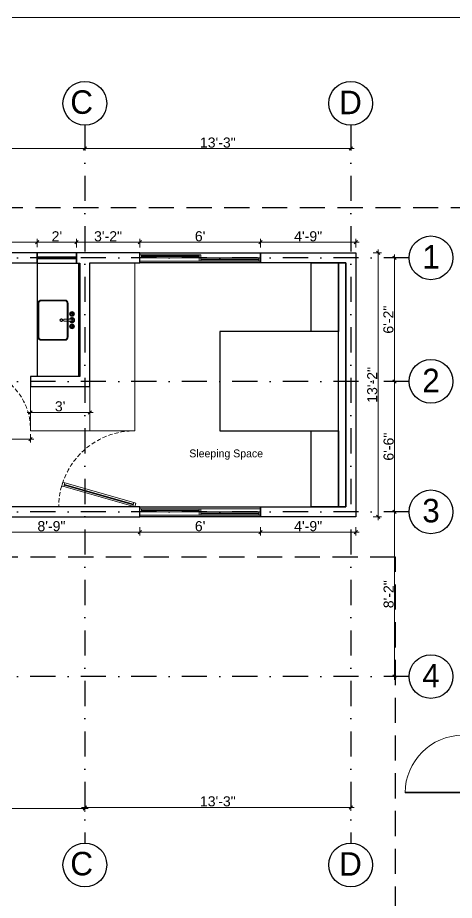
# Model space of a CAD drawing. Header units: metres. Extents: x 113 to 8702, y -1158 to 1243.
# Drawn here: x 498 to 758, y 282 to 808 of the extents above; entities that cross this region are included whole.
import ezdxf

# ---------------------------------------------------------------- set-up
doc = ezdxf.new("R2010")
doc.units = ezdxf.units.M
doc.header["$MEASUREMENT"] = 0
doc.linetypes.add('DASHDOT', pattern=[1, 0.5, -0.25, 0, -0.25])
doc.linetypes.add('HIDDEN', pattern=[0.375, 0.25, -0.125])
for name, color, linetype in [('DOOR', 7, 'Continuous'), ('PINK', 6, 'Continuous'), ('YELLOW', 2, 'Continuous')]:
    doc.layers.add(name, color=color, linetype=linetype)
for name, color, linetype, lineweight, transparency in [('dotted upper lines', 143, 'HIDDEN', 0, 0.4), ('elevation 2', 140, 'Continuous', 5, 0.4), ('wall hatch', 251, 'Continuous', 5, 0.1)]:
    doc.layers.add(name, color=color, linetype=linetype, lineweight=lineweight, transparency=transparency)
for name, color, linetype, lineweight in [('elevation', 5, 'Continuous', 0), ('Fixtures', 113, 'Continuous', 0), ('Frame', 22, 'Continuous', 20), ('Shutter', 26, 'Continuous', 13), ('wood cut', 6, 'Continuous', 18)]:
    doc.layers.add(name, color=color, linetype=linetype, lineweight=lineweight)
doc.styles.add('creative 1', font='arial.ttf')
doc.styles.add('DIM', font='', dxfattribs={"height": 100})
doc.styles.get('DIM').set_extended_font_data('VNI-Helve-Condense')
doc.dimstyles.new('Scale one by eight inches to a feet', dxfattribs={"dimscale": 0, "dimtxt": 6, "dimasz": 2, "dimexe": 2, "dimexo": 2, "dimgap": 0.5, "dimtad": 1, "dimdec": 0, "dimrnd": 0.5, "dimzin": 0, "dimdsep": 46, "dimlunit": 4, "dimtxsty": 'creative 1', "dimblk": 'OBLIQUE', "dimcen": 2, "dimdle": 2, "dimclrd": 2, "dimclre": 2, "dimclrt": 2, "dimadec": 0, "dimazin": 0, "dimtfac": 0.75, "dimtdec": 0, "dimtix": 1, "dimtmove": 2, "dimatfit": 3, "dimfxl": 2, "dimfxlon": 1, "dimtolj": 1, "dimtzin": 0, "dimlwd": 5, "dimlwe": 5, "dimarcsym": 0})

# ---------------------------------------------------------------- blocks, each defined once
blk = doc.blocks.new('sliding door')
at = {"layer": 'elevation'}
blk.add_lwpolyline([(102966.829, 781.602), (102966.829, 781.647), (102966.004, 781.647), (102966.004, 781.602)], close=True, dxfattribs=at)
at = {"layer": 'wall hatch'}
for p, q in [((102966.829, 781.628), (102966.004, 781.628)), ((102966.829, 781.62), (102966.004, 781.62))]:
    blk.add_line(p, q, dxfattribs=at)
at = {"layer": 'wood cut'}
for points in [[(102965.979, 781.602), (102966.004, 781.602), (102966.004, 781.647), (102965.979, 781.647)], [(102966.829, 781.602), (102966.854, 781.602), (102966.854, 781.647), (102966.829, 781.647)]]:
    blk.add_lwpolyline(points, close=True, dxfattribs=at)
blk = doc.blocks.new('3FT3door')
at = {"layer": 'Frame'}
for p, q in [((0, 1.39), (0, -1.39)), ((0.44, 1.39), (0, 1.39)), ((2.3, 1.83), (0.44, 1.83)), ((0.44, 1.83), (0.44, 1.39)), ((2.3, 0.44), (2.3, 1.83)), ((2.74, 0.44), (2.3, 0.44)), ((2.74, -0.91), (2.74, 0.44)), ((36.26, 0.44), (36.7, 0.44)), ((36.26, -0.91), (36.26, 0.44)), ((36.7, 0.44), (36.7, 1.83)), ((36.7, 1.83), (38.56, 1.83)), ((38.56, 1.83), (38.56, 1.39)), ((38.56, 1.39), (39, 1.39)), ((39, 1.39), (39, -1.39)), ((0, -1.39), (0.44, -1.39)), ((0.44, -1.39), (0.44, -1.83)), ((0.44, -1.83), (2.3, -1.83)), ((2.3, -1.83), (2.74, -0.91)), ((36.7, -1.83), (36.26, -0.91)), ((38.56, -1.83), (36.7, -1.83)), ((38.56, -1.39), (38.56, -1.83)), ((39, -1.39), (38.56, -1.39))]:
    blk.add_line(p, q, dxfattribs=at)
at = {"layer": 'Shutter'}
for p, q in [((36.26, 0.44), (36.26, 34.83)), ((36.7, 0.44), (36.7, 34.83))]:
    blk.add_line(p, q, dxfattribs=at)
blk.add_arc((36.99, 0.14), 34.69, 90.4893, 179.5107, dxfattribs=at)
blk = doc.blocks.new('Faucet - Bathroom top')
for p, q in [((-4.107, 0.125), (-4.375, 0.125)), ((-3.75, 0.4788), (-3.75, 0.75)), ((-3.5, 0.482), (-3.5, 0.75)), ((-3.1461, 0.125), (-2.875, 0.125)), ((3.143, 0.125), (2.875, 0.125)), ((3.5, 0.4788), (3.5, 0.75)), ((3.75, 0.482), (3.75, 0.75)), ((4.1039, 0.125), (4.375, 0.125)), ((-4.1039, -0.125), (-4.375, -0.125)), ((-3.75, -0.4821), (-3.75, -0.75)), ((-3.5, -0.4789), (-3.5, -0.75)), ((-3.143, -0.125), (-2.875, -0.125)), ((-0.5, -0.8639), (-0.5, -4.5)), ((0.5, -4.5), (0.5, -0.8631)), ((3.1461, -0.125), (2.875, -0.125)), ((3.5, -0.4821), (3.5, -0.75)), ((3.75, -0.4789), (3.75, -0.75)), ((4.107, -0.125), (4.375, -0.125))]:
    blk.add_line(p, q)
for centre, radius in [((-3.625, 0), 1.375), ((-4.625, 0), 0.2795), ((-3.625, 0), 0.5), ((-3.625, 1), 0.2795), ((-2.625, 0), 0.2795), ((0, 0), 0.5), ((3.625, 0), 1.375), ((2.625, 0), 0.2795), ((3.625, 0), 0.5), ((3.625, 1), 0.2795), ((4.625, 0), 0.2795), ((-3.625, -1), 0.2795), ((3.625, -1), 0.2795)]:
    blk.add_circle(centre, radius)
for centre, radius, start, end in [((-3.625, 0), 1, 105.2407, 164.2093), ((-3.625, 0), 1, 16.44125, 74.07887), ((0, 0), 1.5, 289.6514, 250.3603), ((0, 0), 1, 300.3431, 239.7554), ((3.625, 0), 1, 106.12, 164.0884), ((3.625, 0), 1, 16.23422, 73.90469), ((-3.625, 0), 1, 196.2342, 253.9047), ((-3.625, 0), 1, 286.12, 344.0884), ((0, -4.5), 0.5, 180, 0), ((3.625, 0), 1, 196.4413, 254.0789), ((3.625, 0), 1, 285.2407, 344.2093)]:
    blk.add_arc(centre, radius, start, end)
blk = doc.blocks.new('_Oblique')
at = {"color": 0, "linetype": 'ByBlock', "lineweight": -2}
blk.add_line((-0.5, -0.5), (0.5, 0.5), dxfattribs=at)
blk = doc.blocks.new('*D56')
at = {"layer": 'Defpoints', "color": 0, "transparency": 16777216}
for p in [(509.75, 674.18), (509.75, 667.93), (353.74, 661.85)]:
    blk.add_point(p, dxfattribs=at)
at = {"layer": 'YELLOW', "color": 2, "lineweight": 5, "transparency": 16777216}
for p, q in [((351.74, 674.18), (511.75, 674.18)), ((353.74, 671.18), (353.74, 676.18)), ((509.75, 671.18), (509.75, 676.18))]:
    blk.add_line(p, q, dxfattribs=at)
at = {"layer": 'YELLOW', "color": 2, "lineweight": 5, "transparency": 16777216, "xscale": 2, "yscale": 2, "zscale": 2, "rotation": 180}
blk.add_blockref('_Oblique', (353.74, 674.18), dxfattribs=at)
at = {"layer": 'YELLOW', "color": 2, "lineweight": 5, "transparency": 16777216, "xscale": 2, "yscale": 2, "zscale": 2}
blk.add_blockref('_Oblique', (509.75, 674.18), dxfattribs=at)
at = {"layer": 'YELLOW', "color": 2, "transparency": 16777216, "insert": (431.74, 677.75), "char_height": 6, "attachment_point": 5, "style": 'creative 1'}
blk.add_mtext("\\A1;13'", dxfattribs=at)
blk = doc.blocks.new('*D57')
at = {"layer": 'Defpoints', "color": 0, "transparency": 16777216}
for p in [(533.11, 674.18), (509.75, 667.93), (533.11, 667.85)]:
    blk.add_point(p, dxfattribs=at)
at = {"layer": 'YELLOW', "color": 2, "lineweight": 5, "transparency": 16777216}
for p, q in [((507.75, 674.18), (535.11, 674.18)), ((509.75, 671.18), (509.75, 676.18)), ((533.11, 671.18), (533.11, 676.18))]:
    blk.add_line(p, q, dxfattribs=at)
at = {"layer": 'YELLOW', "color": 2, "lineweight": 5, "transparency": 16777216, "xscale": 2, "yscale": 2, "zscale": 2, "rotation": 180}
blk.add_blockref('_Oblique', (509.75, 674.18), dxfattribs=at)
at = {"layer": 'YELLOW', "color": 2, "lineweight": 5, "transparency": 16777216, "xscale": 2, "yscale": 2, "zscale": 2}
blk.add_blockref('_Oblique', (533.11, 674.18), dxfattribs=at)
at = {"layer": 'YELLOW', "color": 2, "transparency": 16777216, "insert": (521.43, 677.69), "char_height": 6, "attachment_point": 5, "style": 'creative 1'}
blk.add_mtext("\\A1;2'", dxfattribs=at)
blk = doc.blocks.new('*D23')
at = {"layer": 'Defpoints', "color": 0, "transparency": 16777216}
for p in [(570.77, 674.1), (533.11, 667.85), (570.77, 667.85)]:
    blk.add_point(p, dxfattribs=at)
at = {"layer": 'YELLOW', "color": 2, "lineweight": 5, "transparency": 16777216}
for p, q in [((531.11, 674.1), (572.77, 674.1)), ((533.11, 671.1), (533.11, 676.1)), ((570.77, 671.1), (570.77, 676.1))]:
    blk.add_line(p, q, dxfattribs=at)
at = {"layer": 'YELLOW', "color": 2, "lineweight": 5, "transparency": 16777216, "xscale": 2, "yscale": 2, "zscale": 2, "rotation": 180}
blk.add_blockref('_Oblique', (533.11, 674.1), dxfattribs=at)
at = {"layer": 'YELLOW', "color": 2, "lineweight": 5, "transparency": 16777216, "xscale": 2, "yscale": 2, "zscale": 2}
blk.add_blockref('_Oblique', (570.77, 674.1), dxfattribs=at)
at = {"layer": 'YELLOW', "color": 2, "transparency": 16777216, "insert": (551.94, 677.67), "char_height": 6, "attachment_point": 5, "style": 'creative 1'}
blk.add_mtext('\\A1;3\'-2"', dxfattribs=at)
blk = doc.blocks.new('*D51')
at = {"layer": 'Defpoints', "color": 0, "transparency": 16777216}
for p in [(642.77, 674.1), (570.77, 667.85), (642.77, 667.85)]:
    blk.add_point(p, dxfattribs=at)
at = {"layer": 'YELLOW', "color": 2, "lineweight": 5, "transparency": 16777216}
for p, q in [((568.77, 674.1), (644.77, 674.1)), ((570.77, 671.1), (570.77, 676.1)), ((642.77, 671.1), (642.77, 676.1))]:
    blk.add_line(p, q, dxfattribs=at)
at = {"layer": 'YELLOW', "color": 2, "lineweight": 5, "transparency": 16777216, "xscale": 2, "yscale": 2, "zscale": 2, "rotation": 180}
blk.add_blockref('_Oblique', (570.77, 674.1), dxfattribs=at)
at = {"layer": 'YELLOW', "color": 2, "lineweight": 5, "transparency": 16777216, "xscale": 2, "yscale": 2, "zscale": 2}
blk.add_blockref('_Oblique', (642.77, 674.1), dxfattribs=at)
at = {"layer": 'YELLOW', "color": 2, "transparency": 16777216, "insert": (606.77, 677.67), "char_height": 6, "attachment_point": 5, "style": 'creative 1'}
blk.add_mtext("\\A1;6'", dxfattribs=at)
blk = doc.blocks.new('*D52')
at = {"layer": 'Defpoints', "color": 0, "transparency": 16777216}
for p in [(699.52, 674.1), (642.77, 667.85), (699.52, 667.85)]:
    blk.add_point(p, dxfattribs=at)
at = {"layer": 'YELLOW', "color": 2, "lineweight": 5, "transparency": 16777216}
for p, q in [((640.77, 674.1), (701.52, 674.1)), ((642.77, 671.1), (642.77, 676.1)), ((699.52, 671.1), (699.52, 676.1))]:
    blk.add_line(p, q, dxfattribs=at)
at = {"layer": 'YELLOW', "color": 2, "lineweight": 5, "transparency": 16777216, "xscale": 2, "yscale": 2, "zscale": 2, "rotation": 180}
blk.add_blockref('_Oblique', (642.77, 674.1), dxfattribs=at)
at = {"layer": 'YELLOW', "color": 2, "lineweight": 5, "transparency": 16777216, "xscale": 2, "yscale": 2, "zscale": 2}
blk.add_blockref('_Oblique', (699.52, 674.1), dxfattribs=at)
at = {"layer": 'YELLOW', "color": 2, "transparency": 16777216, "insert": (671.15, 677.67), "char_height": 6, "attachment_point": 5, "style": 'creative 1'}
blk.add_mtext('\\A1;4\'-9"', dxfattribs=at)
blk = doc.blocks.new('*D44')
at = {"layer": 'Defpoints', "color": 0, "transparency": 16777216}
for p in [(465.65, 510.47), (570.77, 510.47), (570.77, 501.36)]:
    blk.add_point(p, dxfattribs=at)
at = {"layer": 'YELLOW', "color": 2, "lineweight": 5, "transparency": 16777216}
for p, q in [((463.65, 501.36), (572.77, 501.36)), ((465.65, 504.36), (465.65, 499.36)), ((570.77, 504.36), (570.77, 499.36))]:
    blk.add_line(p, q, dxfattribs=at)
at = {"layer": 'YELLOW', "color": 2, "lineweight": 5, "transparency": 16777216, "xscale": 2, "yscale": 2, "zscale": 2, "rotation": 180}
blk.add_blockref('_Oblique', (465.65, 501.36), dxfattribs=at)
at = {"layer": 'YELLOW', "color": 2, "lineweight": 5, "transparency": 16777216, "xscale": 2, "yscale": 2, "zscale": 2}
blk.add_blockref('_Oblique', (570.77, 501.36), dxfattribs=at)
at = {"layer": 'YELLOW', "color": 2, "transparency": 16777216, "insert": (518.21, 504.92), "char_height": 6, "attachment_point": 5, "style": 'creative 1'}
blk.add_mtext('\\A1;8\'-9"', dxfattribs=at)
blk = doc.blocks.new('*D45')
at = {"layer": 'Defpoints', "color": 0, "transparency": 16777216}
for p in [(570.77, 510.47), (642.77, 510.47), (642.77, 501.36)]:
    blk.add_point(p, dxfattribs=at)
at = {"layer": 'YELLOW', "color": 2, "lineweight": 5, "transparency": 16777216}
for p, q in [((568.77, 501.36), (644.77, 501.36)), ((570.77, 504.36), (570.77, 499.36)), ((642.77, 504.36), (642.77, 499.36))]:
    blk.add_line(p, q, dxfattribs=at)
at = {"layer": 'YELLOW', "color": 2, "lineweight": 5, "transparency": 16777216, "xscale": 2, "yscale": 2, "zscale": 2, "rotation": 180}
blk.add_blockref('_Oblique', (570.77, 501.36), dxfattribs=at)
at = {"layer": 'YELLOW', "color": 2, "lineweight": 5, "transparency": 16777216, "xscale": 2, "yscale": 2, "zscale": 2}
blk.add_blockref('_Oblique', (642.77, 501.36), dxfattribs=at)
at = {"layer": 'YELLOW', "color": 2, "transparency": 16777216, "insert": (606.77, 504.92), "char_height": 6, "attachment_point": 5, "style": 'creative 1'}
blk.add_mtext("\\A1;6'", dxfattribs=at)
blk = doc.blocks.new('*D46')
at = {"layer": 'Defpoints', "color": 0, "transparency": 16777216}
for p in [(642.77, 510.47), (699.52, 510.47), (699.52, 501.36)]:
    blk.add_point(p, dxfattribs=at)
at = {"layer": 'YELLOW', "color": 2, "lineweight": 5, "transparency": 16777216}
for p, q in [((640.77, 501.36), (701.52, 501.36)), ((642.77, 504.36), (642.77, 499.36)), ((699.52, 504.36), (699.52, 499.36))]:
    blk.add_line(p, q, dxfattribs=at)
at = {"layer": 'YELLOW', "color": 2, "lineweight": 5, "transparency": 16777216, "xscale": 2, "yscale": 2, "zscale": 2, "rotation": 180}
blk.add_blockref('_Oblique', (642.77, 501.36), dxfattribs=at)
at = {"layer": 'YELLOW', "color": 2, "lineweight": 5, "transparency": 16777216, "xscale": 2, "yscale": 2, "zscale": 2}
blk.add_blockref('_Oblique', (699.52, 501.36), dxfattribs=at)
at = {"layer": 'YELLOW', "color": 2, "transparency": 16777216, "insert": (671.15, 504.92), "char_height": 6, "attachment_point": 5, "style": 'creative 1'}
blk.add_mtext('\\A1;4\'-9"', dxfattribs=at)
blk = doc.blocks.new('*D22')
at = {"layer": 'Defpoints', "color": 0, "transparency": 16777216}
for p in [(699.52, 667.85), (699.52, 510.47), (712.91, 510.47)]:
    blk.add_point(p, dxfattribs=at)
at = {"layer": 'YELLOW', "color": 2, "lineweight": 5, "transparency": 16777216}
for p, q in [((712.91, 669.85), (712.91, 508.47)), ((709.91, 667.85), (714.91, 667.85)), ((709.91, 510.47), (714.91, 510.47))]:
    blk.add_line(p, q, dxfattribs=at)
at = {"layer": 'YELLOW', "color": 2, "lineweight": 5, "transparency": 16777216, "xscale": 2, "yscale": 2, "zscale": 2}
for p, rotation in [((712.91, 667.85), 90), ((712.91, 510.47), 270)]:
    blk.add_blockref('_Oblique', p, dxfattribs=dict(at, rotation=rotation))
at = {"layer": 'YELLOW', "color": 2, "transparency": 16777216, "insert": (709.35, 589.16), "char_height": 6, "attachment_point": 5, "rotation": 90, "style": 'creative 1'}
blk.add_mtext('\\A1;13\'-2"', dxfattribs=at)
blk = doc.blocks.new('*D34')
at = {"layer": 'Defpoints', "color": 0, "transparency": 16777216}
for p in [(719.55, 664.85), (719.55, 591.21), (722.53, 591.21)]:
    blk.add_point(p, dxfattribs=at)
at = {"layer": 'YELLOW', "color": 2, "lineweight": 5, "transparency": 16777216}
for p, q in [((721.55, 664.85), (724.53, 664.85)), ((722.53, 666.85), (722.53, 589.21)), ((721.55, 591.21), (724.53, 591.21))]:
    blk.add_line(p, q, dxfattribs=at)
at = {"layer": 'YELLOW', "color": 2, "lineweight": 5, "transparency": 16777216, "xscale": 2, "yscale": 2, "zscale": 2}
for p, rotation in [((722.53, 664.85), 90), ((722.53, 591.21), 270)]:
    blk.add_blockref('_Oblique', p, dxfattribs=dict(at, rotation=rotation))
at = {"layer": 'YELLOW', "color": 2, "transparency": 16777216, "insert": (718.96, 628.03), "char_height": 6, "attachment_point": 5, "rotation": 90, "style": 'creative 1'}
blk.add_mtext('\\A1;6\'-2"', dxfattribs=at)
blk = doc.blocks.new('*D35')
at = {"layer": 'Defpoints', "color": 0, "transparency": 16777216}
for p in [(719.55, 591.21), (722.66, 513.47), (722.66, 513.47)]:
    blk.add_point(p, dxfattribs=at)
at = {"layer": 'YELLOW', "color": 2, "lineweight": 5, "transparency": 16777216}
for p, q in [((721.55, 591.21), (724.66, 591.21)), ((722.66, 593.21), (722.66, 511.47)), ((722.66, 513.47), (724.66, 513.47))]:
    blk.add_line(p, q, dxfattribs=at)
at = {"layer": 'YELLOW', "color": 2, "lineweight": 5, "transparency": 16777216, "xscale": 2, "yscale": 2, "zscale": 2}
for p, rotation in [((722.66, 591.21), 90), ((722.66, 513.47), 270)]:
    blk.add_blockref('_Oblique', p, dxfattribs=dict(at, rotation=rotation))
at = {"layer": 'YELLOW', "color": 2, "transparency": 16777216, "insert": (719.1, 552.34), "char_height": 6, "attachment_point": 5, "rotation": 90, "style": 'creative 1'}
blk.add_mtext('\\A1;6\'-6"', dxfattribs=at)
blk = doc.blocks.new('*D36')
at = {"layer": 'Defpoints', "color": 0, "transparency": 16777216}
for p in [(722.66, 513.47), (712.11, 415.34), (722.66, 415.34)]:
    blk.add_point(p, dxfattribs=at)
at = {"layer": 'YELLOW', "color": 2, "lineweight": 5, "transparency": 16777216}
for p, q in [((722.66, 515.47), (722.66, 413.34)), ((722.66, 513.47), (724.66, 513.47)), ((719.66, 415.34), (724.66, 415.34))]:
    blk.add_line(p, q, dxfattribs=at)
at = {"layer": 'YELLOW', "color": 2, "lineweight": 5, "transparency": 16777216, "xscale": 2, "yscale": 2, "zscale": 2}
for p, rotation in [((722.66, 513.47), 90), ((722.66, 415.34), 270)]:
    blk.add_blockref('_Oblique', p, dxfattribs=dict(at, rotation=rotation))
at = {"layer": 'YELLOW', "color": 2, "transparency": 16777216, "insert": (719.1, 464.41), "char_height": 6, "attachment_point": 5, "rotation": 90, "style": 'creative 1'}
blk.add_mtext('\\A1;8\'-2"', dxfattribs=at)
blk = doc.blocks.new('*D24')
at = {"layer": 'Defpoints', "color": 0, "transparency": 16777216}
for p in [(398.74, 731.63), (538.11, 729.95), (538.11, 729.95)]:
    blk.add_point(p, dxfattribs=at)
at = {"layer": 'YELLOW', "color": 2, "lineweight": 5, "transparency": 16777216}
for p, q in [((538.11, 729.95), (538.11, 731.95)), ((396.74, 729.95), (540.11, 729.95)), ((398.74, 729.95), (398.74, 727.95))]:
    blk.add_line(p, q, dxfattribs=at)
at = {"layer": 'YELLOW', "color": 2, "lineweight": 5, "transparency": 16777216, "xscale": 2, "yscale": 2, "zscale": 2, "rotation": 180}
blk.add_blockref('_Oblique', (398.74, 729.95), dxfattribs=at)
at = {"layer": 'YELLOW', "color": 2, "lineweight": 5, "transparency": 16777216, "xscale": 2, "yscale": 2, "zscale": 2}
blk.add_blockref('_Oblique', (538.11, 729.95), dxfattribs=at)
at = {"layer": 'YELLOW', "color": 2, "transparency": 16777216, "insert": (468.43, 733.51), "char_height": 6, "attachment_point": 5, "style": 'creative 1'}
blk.add_mtext('\\A1;11\'-8"', dxfattribs=at)
blk = doc.blocks.new('*D25')
at = {"layer": 'Defpoints', "color": 0, "transparency": 16777216}
for p in [(538.11, 729.95), (696.52, 729.95), (696.52, 729.95)]:
    blk.add_point(p, dxfattribs=at)
at = {"layer": 'YELLOW', "color": 2, "lineweight": 5, "transparency": 16777216}
for p, q in [((538.11, 729.95), (538.11, 731.95)), ((696.52, 729.95), (696.52, 731.95)), ((536.11, 729.95), (698.52, 729.95))]:
    blk.add_line(p, q, dxfattribs=at)
at = {"layer": 'YELLOW', "color": 2, "lineweight": 5, "transparency": 16777216, "xscale": 2, "yscale": 2, "zscale": 2, "rotation": 180}
blk.add_blockref('_Oblique', (538.11, 729.95), dxfattribs=at)
at = {"layer": 'YELLOW', "color": 2, "lineweight": 5, "transparency": 16777216, "xscale": 2, "yscale": 2, "zscale": 2}
blk.add_blockref('_Oblique', (696.52, 729.95), dxfattribs=at)
at = {"layer": 'YELLOW', "color": 2, "transparency": 16777216, "insert": (617.32, 733.51), "char_height": 6, "attachment_point": 5, "style": 'creative 1'}
blk.add_mtext('\\A1;13\'-3"', dxfattribs=at)
blk = doc.blocks.new('*D18')
at = {"layer": 'Defpoints', "color": 0, "transparency": 16777216}
for p in [(538.11, 391.53), (398.74, 376.38), (538.11, 336.75)]:
    blk.add_point(p, dxfattribs=at)
at = {"layer": 'YELLOW', "color": 2, "lineweight": 5, "transparency": 16777216}
for p, q in [((396.74, 336.75), (540.11, 336.75)), ((398.74, 339.75), (398.74, 334.75)), ((538.11, 339.75), (538.11, 334.75))]:
    blk.add_line(p, q, dxfattribs=at)
at = {"layer": 'YELLOW', "color": 2, "lineweight": 5, "transparency": 16777216, "xscale": 2, "yscale": 2, "zscale": 2, "rotation": 180}
blk.add_blockref('_Oblique', (398.74, 336.75), dxfattribs=at)
at = {"layer": 'YELLOW', "color": 2, "lineweight": 5, "transparency": 16777216, "xscale": 2, "yscale": 2, "zscale": 2}
blk.add_blockref('_Oblique', (538.11, 336.75), dxfattribs=at)
at = {"layer": 'YELLOW', "color": 2, "transparency": 16777216, "insert": (468.43, 340.31), "char_height": 6, "attachment_point": 5, "style": 'creative 1'}
blk.add_mtext('\\A1;11\'-8"', dxfattribs=at)
blk = doc.blocks.new('*D19')
at = {"layer": 'Defpoints', "color": 0, "transparency": 16777216}
for p in [(538.11, 391.53), (696.52, 380.87), (696.52, 337.39)]:
    blk.add_point(p, dxfattribs=at)
at = {"layer": 'YELLOW', "color": 2, "lineweight": 5, "transparency": 16777216}
for p, q in [((536.11, 337.39), (698.52, 337.39)), ((538.11, 340.39), (538.11, 335.39)), ((696.52, 340.39), (696.52, 335.39))]:
    blk.add_line(p, q, dxfattribs=at)
at = {"layer": 'YELLOW', "color": 2, "lineweight": 5, "transparency": 16777216, "xscale": 2, "yscale": 2, "zscale": 2, "rotation": 180}
blk.add_blockref('_Oblique', (538.11, 337.39), dxfattribs=at)
at = {"layer": 'YELLOW', "color": 2, "lineweight": 5, "transparency": 16777216, "xscale": 2, "yscale": 2, "zscale": 2}
blk.add_blockref('_Oblique', (696.52, 337.39), dxfattribs=at)
at = {"layer": 'YELLOW', "color": 2, "transparency": 16777216, "insert": (617.32, 340.95), "char_height": 6, "attachment_point": 5, "style": 'creative 1'}
blk.add_mtext('\\A1;13\'-3"', dxfattribs=at)
blk = doc.blocks.new('*D28')
at = {"layer": 'Defpoints', "color": 0, "transparency": 16777216}
for p in [(541.11, 572.78), (505.65, 561.78), (541.11, 561.78)]:
    blk.add_point(p, dxfattribs=at)
at = {"layer": 'YELLOW', "color": 2, "lineweight": 5, "transparency": 16777216}
for p, q in [((505.65, 569.78), (505.65, 574.78)), ((541.11, 569.78), (541.11, 574.78)), ((503.65, 572.78), (543.11, 572.78))]:
    blk.add_line(p, q, dxfattribs=at)
at = {"layer": 'YELLOW', "color": 2, "lineweight": 5, "transparency": 16777216, "xscale": 2, "yscale": 2, "zscale": 2, "rotation": 180}
blk.add_blockref('_Oblique', (505.65, 572.78), dxfattribs=at)
at = {"layer": 'YELLOW', "color": 2, "lineweight": 5, "transparency": 16777216, "xscale": 2, "yscale": 2, "zscale": 2}
blk.add_blockref('_Oblique', (541.11, 572.78), dxfattribs=at)
at = {"layer": 'YELLOW', "color": 2, "transparency": 16777216, "insert": (523.38, 576.34), "char_height": 6, "attachment_point": 5, "style": 'creative 1'}
blk.add_mtext("\\A1;3'", dxfattribs=at)
blk = doc.blocks.new('*D20')
at = {"layer": 'Defpoints', "color": 0, "transparency": 16777216}
for p in [(469.65, 561.78), (505.65, 561.78), (505.65, 556.85)]:
    blk.add_point(p, dxfattribs=at)
at = {"layer": 'YELLOW', "color": 2, "lineweight": 5, "transparency": 16777216}
for p, q in [((469.65, 559.78), (469.65, 554.85)), ((505.65, 559.78), (505.65, 554.85)), ((467.65, 556.85), (507.65, 556.85))]:
    blk.add_line(p, q, dxfattribs=at)
at = {"layer": 'YELLOW', "color": 2, "lineweight": 5, "transparency": 16777216, "xscale": 2, "yscale": 2, "zscale": 2, "rotation": 180}
blk.add_blockref('_Oblique', (469.65, 556.85), dxfattribs=at)
at = {"layer": 'YELLOW', "color": 2, "lineweight": 5, "transparency": 16777216, "xscale": 2, "yscale": 2, "zscale": 2}
blk.add_blockref('_Oblique', (505.65, 556.85), dxfattribs=at)
at = {"layer": 'YELLOW', "color": 2, "transparency": 16777216, "insert": (487.65, 560.42), "char_height": 6, "attachment_point": 5, "style": 'creative 1'}
blk.add_mtext("\\A1;3'", dxfattribs=at)

msp = doc.modelspace()

# ---------------------------------------------------------------- linework, layer by layer
at = {"layer": 'dotted upper lines'}
msp.add_lwpolyline([(112.52, 807.98), (112.52, 107.91), (1099.79, 107.91), (1099.79, 807.98)], close=True, dxfattribs=at)
at = {"layer": 'dotted upper lines', "ltscale": 10}
for centre, radius, start, end in [((469.65, 562.93), 36.02, 1.8257, 69.7815), ((567.87, 516.47), 45.32, 92.9448, 180)]:
    msp.add_arc(centre, radius, start, end, dxfattribs=at)
at = {"layer": 'Fixtures'}
for points in [[(541.11, 561.78), (567.87, 561.78), (567.87, 661.85), (541.11, 661.85)], [(505.65, 561.78), (541.11, 561.78), (541.11, 588.21), (505.65, 588.21)]]:
    msp.add_lwpolyline(points, close=True, dxfattribs=at)
for points in [[(528.16, 637.71), (528.16, 617.71, -0.414214), (526.16, 615.71), (512.16, 615.71, -0.414214), (510.16, 617.71), (510.16, 637.71, -0.414214), (512.16, 639.71), (526.16, 639.71, -0.414214)], [(527.66, 637.71), (527.66, 617.71, -0.414214), (526.16, 616.21), (512.16, 616.21, -0.414214), (510.66, 617.71), (510.66, 637.71, -0.414214), (512.16, 639.21), (526.16, 639.21, -0.414214)]]:
    msp.add_lwpolyline(points, format="xyb", close=True, dxfattribs=at)
for radius in [0.849, 0.699]:
    msp.add_circle((524.12, 627.71), radius, dxfattribs=at)
at = {"layer": 'PINK'}
msp.add_line((509.75, 661.77), (509.75, 594.39), dxfattribs=at)
for points in [[(509.75, 661.77), (533.11, 661.77), (533.11, 667.85), (509.75, 667.85)], [(570.77, 667.85), (642.77, 667.85), (642.77, 661.85), (570.77, 661.85)], [(534.48, 594.21), (534.48, 661.77), (535.11, 661.77), (535.11, 594.21)], [(689.21, 620.99), (673.03, 620.99), (673.03, 661.85), (689.21, 661.85)], [(689.21, 661.85), (693.52, 661.85), (693.52, 516.47), (689.21, 516.47)], [(689.21, 620.99), (618.52, 620.99), (618.52, 561.78), (689.21, 561.78)], [(689.21, 516.47), (673.03, 516.47), (673.03, 561.78), (689.21, 561.78)], [(570.77, 516.47), (642.77, 516.47), (642.77, 510.47), (570.77, 510.47)]]:
    msp.add_lwpolyline(points, close=True, dxfattribs=at)
at = {"layer": 'wall hatch'}
for points in [[(606.25, 662.95), (570.77, 662.95)], [(606.25, 511.57), (570.77, 511.57)], [(607.3, 515.33), (642.77, 515.33)]]:
    msp.add_lwpolyline(points, dxfattribs=at)
at = {"layer": 'YELLOW', "linetype": 'DASHDOT', "ltscale": 30}
for p, q in [((538.11, 743.86), (538.11, 316.14)), ((696.52, 743.86), (696.52, 316.14)), ((731.25, 664.85), (165.38, 664.85)), ((731.25, 591.21), (165.38, 591.21)), ((731.25, 513.47), (165.38, 513.47)), ((731.25, 415.34), (165.38, 415.34))]:
    msp.add_line(p, q, dxfattribs=at)
at = {"layer": 'YELLOW', "linetype": 'HIDDEN', "ltscale": 60}
msp.add_lwpolyline([(973.17, 694.75), (973.17, 207.75), (723.17, 207.75), (723.17, 486.47), (469.65, 486.47), (469.65, 388.34), (216.17, 388.34), (216.17, 694.75), (973.17, 694.75)], dxfattribs=at)
at = {"layer": 'YELLOW'}
for points in [[(401.74, 661.85), (509.75, 661.93), (509.75, 667.93), (353.74, 667.85), (353.74, 661.85), (395.74, 661.85), (395.74, 561.78), (397.74, 561.78), (397.74, 588.21), (469.65, 588.21), (469.65, 594.21), (401.74, 594.21)], [(535.11, 667.85), (533.11, 667.85), (533.11, 661.77), (535.11, 661.77), (535.11, 594.21), (505.65, 594.21), (505.65, 588.21), (541.11, 588.21), (541.11, 661.85), (541.11, 661.85), (570.77, 661.85), (570.77, 667.85)], [(465.65, 510.47), (570.77, 510.47), (570.77, 516.47), (465.65, 516.47)]]:
    msp.add_lwpolyline(points, close=True, dxfattribs=at)
msp.add_lwpolyline([(699.52, 510.47), (642.77, 510.47), (642.77, 516.47), (693.52, 516.47), (693.52, 661.85), (642.77, 661.85), (642.77, 667.85), (699.52, 667.85), (699.52, 510.47)], dxfattribs=at)
for centre in [(538.11, 756.9), (696.52, 756.9), (744.28, 664.85), (744.28, 591.21), (744.28, 513.47), (744.28, 415.34), (538.11, 303.11), (696.52, 303.11)]:
    msp.add_circle(centre, 13.04, dxfattribs=at)

# ---------------------------------------------------------------- block references
at = {"layer": 'DOOR', "xscale": -1, "rotation": 90}
msp.add_blockref('3FT3door', (763.67, 382.75), dxfattribs=at)
at = {"layer": 'elevation 2'}
for p, xscale, yscale, zscale, rotation in [((-2748920.03, 21536.11), -26.70231271274063, 26.70231271274063, 26.70231271274063, 180), ((-4297191.44, 33290.48), -41.73963326167474, 41.73963326167474, 41.73963326167474, 180), ((-4297155.97, 33288.6), -41.73963326167474, 41.73963326167474, 41.73963326167474, 180), ((5112126.12, -1495980.05), -51.72547549848338, 51.72547549848338, 51.72547549848337, 344.1166176865065), ((-4297191.44, 33139.11), -41.73963326167474, 41.73963326167474, 41.73963326167474, 180), ((-4297155.97, 33137.23), -41.73963326167474, 41.73963326167474, 41.73963326167474, 180)]:
    msp.add_blockref('sliding door', p, dxfattribs=dict(at, xscale=xscale, yscale=yscale, zscale=zscale, rotation=rotation))
at = {"layer": 'Fixtures', "xscale": -1.015999788045651, "yscale": 1.015999788045651, "zscale": 1.01599978804565, "rotation": 270}
msp.add_blockref('Faucet - Bathroom top', (530.45, 627.71), dxfattribs=at)

# ---------------------------------------------------------------- texts
at = {"layer": 'YELLOW', "char_height": 14, "width": 48, "attachment_point": 9}
for s, insert in [('{\\fFranklin Gothic Medium|b0|i0|c0|p34;C}', (542.95, 750.46)), ('{\\fFranklin Gothic Medium|b0|i0|c0|p34;D}', (703.12, 750.46)), ('{\\fFranklin Gothic Medium|b0|i0|c0|p34;1}', (749.54, 658.41)), ('{\\fFranklin Gothic Medium|b0|i0|c0|p34;2}', (749.54, 584.77)), ('{\\fFranklin Gothic Medium|b0|i0|c0|p34;3}', (749.54, 507.04)), ('{\\fFranklin Gothic Medium|b0|i0|c0|p34;4}', (749.54, 408.9)), ('{\\fFranklin Gothic Medium|b0|i0|c0|p34;C}', (542.95, 296.67)), ('{\\fFranklin Gothic Medium|b0|i0|c0|p34;D}', (703.12, 296.67))]:
    msp.add_mtext(s, dxfattribs=dict(at, insert=insert))
at = {"layer": 'YELLOW', "insert": (622.3, 550.66), "char_height": 4.6891, "width": 148.1497, "attachment_point": 2, "style": 'DIM'}
msp.add_mtext('{\\fFranklin Gothic Medium|b0|i0|c0|p34;Sleeping Space}', dxfattribs=at)

# ---------------------------------------------------------------- dimensions: what is measured, and where the dimension line sits
at = {"layer": 'YELLOW'}
for base, p1, p2, picture, middle in [((538.11, 729.95), (398.74, 731.63), (538.11, 729.95), '*D24', (468.43, 733.51)), ((696.52, 729.95), (538.11, 729.95), (696.52, 729.95), '*D25', (617.32, 733.51)), ((509.75, 674.18), (353.74, 661.85), (509.75, 667.93), '*D56', (431.74, 677.75)), ((533.11, 674.18), (509.75, 667.93), (533.11, 667.85), '*D57', (521.43, 677.69)), ((570.77, 674.1), (533.11, 667.85), (570.77, 667.85), '*D23', (551.94, 677.67)), ((642.77, 674.1), (570.77, 667.85), (642.77, 667.85), '*D51', (606.77, 677.67)), ((699.52, 674.1), (642.77, 667.85), (699.52, 667.85), '*D52', (671.15, 677.67)), ((541.11, 572.78), (505.65, 561.78), (541.11, 561.78), '*D28', (523.38, 576.34)), ((505.65, 556.85), (469.65, 561.78), (505.65, 561.78), '*D20', (487.65, 560.42)), ((570.77, 501.36), (465.65, 510.47), (570.77, 510.47), '*D44', (518.21, 504.92)), ((642.77, 501.36), (570.77, 510.47), (642.77, 510.47), '*D45', (606.77, 504.92)), ((699.52, 501.36), (642.77, 510.47), (699.52, 510.47), '*D46', (671.15, 504.92)), ((538.11, 336.75), (398.74, 376.38), (538.11, 391.53), '*D18', (468.43, 340.31)), ((696.52, 337.39), (538.11, 391.53), (696.52, 380.87), '*D19', (617.32, 340.95))]:
    dim = msp.add_linear_dim(base=base, p1=p1, p2=p2, dimstyle='Scale one by eight inches to a feet', override={"dimscale": 1, "dimfxl": 3}, dxfattribs=at)
    dim.commit()
    dim.dimension.update_dxf_attribs({"geometry": picture, "text_midpoint": middle})
for base, p1, p2, picture, middle in [((712.91, 510.47), (699.52, 667.85), (699.52, 510.47), '*D22', (709.35, 589.16)), ((722.53, 591.21), (719.55, 664.85), (719.55, 591.21), '*D34', (718.96, 628.03)), ((722.66, 513.47), (719.55, 591.21), (722.66, 513.47), '*D35', (719.1, 552.34)), ((722.66, 415.34), (722.66, 513.47), (712.11, 415.34), '*D36', (719.1, 464.41))]:
    dim = msp.add_linear_dim(base=base, p1=p1, p2=p2, angle=90, dimstyle='Scale one by eight inches to a feet', override={"dimscale": 1, "dimfxl": 3}, dxfattribs=at)
    dim.commit()
    dim.dimension.update_dxf_attribs({"geometry": picture, "text_midpoint": middle})

doc.saveas('drawing.dxf')
